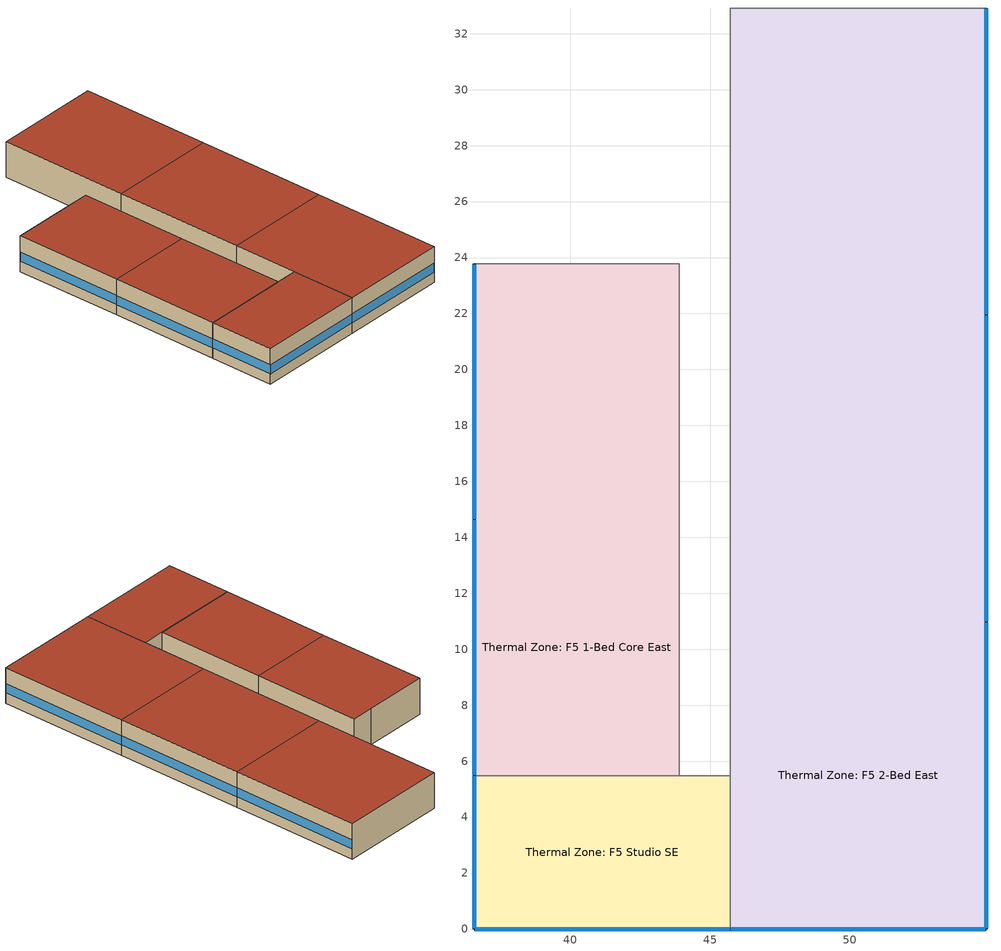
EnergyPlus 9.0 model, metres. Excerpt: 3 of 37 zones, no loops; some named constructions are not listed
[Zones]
Thermal Zone: F5 1-Bed Core East
 floor adiabatic (ResWoodFramedTypicalInteriorFloor): 43.89,14.63 43.89,5.49 36.58,5.49 36.58,14.63 z12.19; 43.89,23.77 43.89,14.63 36.58,14.63 36.58,23.77 z12.19
 wall outside (ResWoodWallU059): 36.58,23.77 36.58,14.63 36.58,5.49 z12.19:15.24
 wall to Thermal Zone: F5 Corridor (WoodFramedInteriorWallU099): 43.89,5.49 43.89,14.63 43.89,23.77 42.06,23.77 36.58,23.77 z12.19:15.24
 wall to Thermal Zone: F5 Studio SE (WoodFramedInteriorWallU099): 36.58,5.49 43.89,5.49 z12.19:15.24
 window (Res Fixed Window): 36.58,14.61 36.58,5.51 / 36.58,23.75 36.58,14.66 z13.09:13.86
 roof outside (WoodFramingAndOtherRoofU028): 43.89,5.49 43.89,14.63 36.58,14.63 36.58,5.49 z15.24; 43.89,14.63 43.89,23.77 36.58,23.77 36.58,14.63 z15.24
Thermal Zone: F5 2-Bed East
 floor adiabatic (ResWoodFramedTypicalInteriorFloor): 54.86,10.97 54.86,0 45.72,0 45.72,10.97 z12.19; 54.86,21.95 54.86,10.97 45.72,10.97 45.72,21.95 z12.19; 54.86,32.92 54.86,21.95 45.72,21.95 45.72,32.92 z12.19
 wall outside (ResWoodWallU059): 45.72,0 54.86,0 54.86,10.97 54.86,21.95 54.86,32.92 z12.19:15.24
 wall to Thermal Zone: F5 Studio SE (WoodFramedInteriorWallU099): 45.72,5.49 45.72,0 z12.19:15.24
 wall to Thermal Zone: F5 Corridor (WoodFramedInteriorWallU099): 45.72,32.92 45.72,21.95 45.72,10.97 45.72,5.49 z12.19:15.24
 wall to Thermal Zone: F5 3-Bed NE (WoodFramedInteriorWallU099): 54.86,32.92 45.72,32.92 z12.19:15.24
 window (Res Fixed Window): 54.86,0.03 54.86,10.95 / 45.75,0 54.84,0 / 54.86,11 54.86,21.92 / 54.86,21.97 54.86,32.89 z13.09:13.86
 roof outside (WoodFramingAndOtherRoofU028): 54.86,0 54.86,10.97 45.72,10.97 45.72,0 z15.24; 54.86,10.97 54.86,21.95 45.72,21.95 45.72,10.97 z15.24; 54.86,21.95 54.86,32.92 45.72,32.92 45.72,21.95 z15.24
Thermal Zone: F5 Studio SE
 floor adiabatic (ResWoodFramedTypicalInteriorFloor): 45.72,5.49 45.72,0 36.58,0 36.58,5.49 z12.19
 wall outside (ResWoodWallU059): 36.58,5.49 36.58,0 45.72,0 z12.19:15.24
 wall to Thermal Zone: F5 Corridor (WoodFramedInteriorWallU099): 45.72,5.49 43.89,5.49 z12.19:15.24
 window (Res Fixed Window): 36.6,0 45.69,0 / 36.58,5.46 36.58,0.03 z13.09:13.86
 roof outside (WoodFramingAndOtherRoofU028): 45.72,0 45.72,5.49 36.58,5.49 36.58,0 z15.24
[Material] Thermal Absorptance=0.9; Solar Absorptance=0.7
Name | Roughness | Thickness {m} | Conductivity {W/m-K} | Density {kg/m3} | Specific Heat {J/kg-K} | Visible Absorptance
Carpet - 3/4 in. | Smooth | 0.01905 | 0.0455183 | 288.332 | 1381.644 | 0.8
Compliance Insulation R0.50 | Smooth | 0.00202692 | 0.0230188 | 16.0185 | 1130.436 | 0.7
Compliance Insulation R2.15 | Smooth | 0.00871576 | 0.0230188 | 16.0185 | 1130.436 | 0.7
Compliance Insulation R6.00 | Smooth | 0.024323 | 0.0230188 | 16.0185 | 1130.436 | 0.7
Concrete - 140 lb/ft3 - 10 in. 1 | MediumRough | 0.254 | 1.9514 | 2239.06 | 921.096 | 0.8
Plywood - 5/8 in. | Smooth | 0.016002 | 0.11544 | 480.554 | 1884.06 | 0.7
[Construction]
OtherFloorU071 Reversed: Carpet - 3/4 in., Plywood - 5/8 in., Compliance Insulation R0.50, Compliance Insulation R2.15, Compliance Insulation R6.00, Concrete - 140 lb/ft3 - 10 in. 1
[Schedule:Year]
F5 3-Bed NW People Activity Level: F5 3-Bed NW People Activity Level Week Rule - Jan1-Dec31, 1, 1, 12, 31
F5 Corridor People Activity Level: F5 Corridor People Activity Level Week Rule - Jan1-Dec31, 1, 1, 12, 31
F5 Elevator Core People Activity Level: F5 Elevator Core People Activity Level Week Rule - Jan1-Dec31, 1, 1, 12, 31
F5 Elevator N People Activity Level: F5 Elevator N People Activity Level Week Rule - Jan1-Dec31, 1, 1, 12, 31
F5 Elevator S People Activity Level: F5 Elevator S People Activity Level Week Rule - Jan1-Dec31, 1, 1, 12, 31
F5 Laundry People Activity Level: F5 Laundry People Activity Level Week Rule - Jan1-Dec31, 1, 1, 12, 31
F5 Stair E People Activity Level: F5 Stair E People Activity Level Week Rule - Jan1-Dec31, 1, 1, 12, 31
F5 Stair W People Activity Level: F5 Stair W People Activity Level Week Rule - Jan1-Dec31, 1, 1, 12, 31
F5 Studio SE People Activity Level: F5 Studio SE People Activity Level Week Rule - Jan1-Dec31, 1, 1, 12, 31
F5 Studio SW People Activity Level: F5 Studio SW People Activity Level Week Rule - Jan1-Dec31, 1, 1, 12, 31
[Schedule:Week:Daily]
RetailLightsWk: RetailLightsSun, RetailLightsWD, RetailLightsWD, RetailLightsWD, RetailLightsWD, RetailLightsWD, RetailLightsSat, RetailLightsSun, OnDay, OffDay, RetailLightsSun, RetailLightsSun
CyclingHVACAvailWk: CyclingHVACAvailAll, CyclingHVACAvailAll, CyclingHVACAvailAll, CyclingHVACAvailAll, CyclingHVACAvailAll, CyclingHVACAvailAll, CyclingHVACAvailAll, CyclingHVACAvailAll, CyclingHVACAvailAll, CyclingHVACAvailAll, CyclingHVACAvailAll, CyclingHVACAvailAll
OfficeHtgSetptWk: OfficeHtgSetptSun, OfficeHtgSetptWD, OfficeHtgSetptWD, OfficeHtgSetptWD, OfficeHtgSetptWD, OfficeHtgSetptWD, OfficeHtgSetptSat, OfficeHtgSetptSun, OfficeHtgSetptWD, OfficeHtgSetptWD, OfficeHtgSetptSun, OfficeHtgSetptSun
OfficeClgSetptWk: OfficeClgSetptSun, OfficeClgSetptWD, OfficeClgSetptWD, OfficeClgSetptWD, OfficeClgSetptWD, OfficeClgSetptWD, OfficeClgSetptSat, OfficeClgSetptSun, OfficeClgSetptWD, OfficeClgSetptWD, OfficeClgSetptSun, OfficeClgSetptSun
ParkingLightsWk: ParkingLightsSun, ParkingLightsWD, ParkingLightsWD, ParkingLightsWD, ParkingLightsWD, ParkingLightsWD, ParkingLightsSat, ParkingLightsSun, OnDay, OffDay, ParkingLightsSun, ParkingLightsSun
ParkingHVACAvailWk: ParkingHVACAvailSun, ParkingHVACAvailWD, ParkingHVACAvailWD, ParkingHVACAvailWD, ParkingHVACAvailWD, ParkingHVACAvailWD, ParkingHVACAvailSat, ParkingHVACAvailSun, AllOnHVACAvailDay, AllOnHVACAvailDay, ParkingHVACAvailSun, ParkingHVACAvailSun
ParkingOccupancyWk: ParkingOccupancySun, ParkingOccupancyWD, ParkingOccupancyWD, ParkingOccupancyWD, ParkingOccupancyWD, ParkingOccupancyWD, ParkingOccupancySat, ParkingOccupancySun, OnDay, OffDay, ParkingOccupancySun, ParkingOccupancySun
RetailInfiltrationWk: RetailInfiltrationSun, RetailInfiltrationWD, RetailInfiltrationWD, RetailInfiltrationWD, RetailInfiltrationWD, RetailInfiltrationWD, RetailInfiltrationSat, RetailInfiltrationSun, RetailInfiltrationWD, RetailInfiltrationWD, RetailInfiltrationSun, RetailInfiltrationSun
RetailReceptacleWk: RetailReceptacleSun, RetailReceptacleWD, RetailReceptacleWD, RetailReceptacleWD, RetailReceptacleWD, RetailReceptacleWD, RetailReceptacleSat, RetailReceptacleSun, OnDay, OffDay, RetailReceptacleSun, RetailReceptacleSun
F5 1-Bed Core N People Activity Level Week Rule - Jan1-Dec31: {eab7c5da-cf1f-4543-9724-b04ebe96125a}, {eab7c5da-cf1f-4543-9724-b04ebe96125a}, {eab7c5da-cf1f-4543-9724-b04ebe96125a}, {eab7c5da-cf1f-4543-9724-b04ebe96125a}, {eab7c5da-cf1f-4543-9724-b04ebe96125a}, {eab7c5da-cf1f-4543-9724-b04ebe96125a}, {eab7c5da-cf1f-4543-9724-b04ebe96125a}, {eab7c5da-cf1f-4543-9724-b04ebe96125a}, {eab7c5da-cf1f-4543-9724-b04ebe96125a}, {eab7c5da-cf1f-4543-9724-b04ebe96125a}, {eab7c5da-cf1f-4543-9724-b04ebe96125a}, {eab7c5da-cf1f-4543-9724-b04ebe96125a}
F5 1-Bed Core NE People Activity Level Week Rule - Jan1-Dec31: {43de01d8-1eb6-47d3-9c40-c202080485fd}, {43de01d8-1eb6-47d3-9c40-c202080485fd}, {43de01d8-1eb6-47d3-9c40-c202080485fd}, {43de01d8-1eb6-47d3-9c40-c202080485fd}, {43de01d8-1eb6-47d3-9c40-c202080485fd}, {43de01d8-1eb6-47d3-9c40-c202080485fd}, {43de01d8-1eb6-47d3-9c40-c202080485fd}, {43de01d8-1eb6-47d3-9c40-c202080485fd}, {43de01d8-1eb6-47d3-9c40-c202080485fd}, {43de01d8-1eb6-47d3-9c40-c202080485fd}, {43de01d8-1eb6-47d3-9c40-c202080485fd}, {43de01d8-1eb6-47d3-9c40-c202080485fd}
F5 1-Bed Core NW People Activity Level Week Rule - Jan1-Dec31: {f0589c20-7cb4-46dd-8c87-125c6706622b}, {f0589c20-7cb4-46dd-8c87-125c6706622b}, {f0589c20-7cb4-46dd-8c87-125c6706622b}, {f0589c20-7cb4-46dd-8c87-125c6706622b}, {f0589c20-7cb4-46dd-8c87-125c6706622b}, {f0589c20-7cb4-46dd-8c87-125c6706622b}, {f0589c20-7cb4-46dd-8c87-125c6706622b}, {f0589c20-7cb4-46dd-8c87-125c6706622b}, {f0589c20-7cb4-46dd-8c87-125c6706622b}, {f0589c20-7cb4-46dd-8c87-125c6706622b}, {f0589c20-7cb4-46dd-8c87-125c6706622b}, {f0589c20-7cb4-46dd-8c87-125c6706622b}
F5 1-Bed Core SE People Activity Level Week Rule - Jan1-Dec31: {e3722699-05be-4174-8b98-6c14f2a41456}, {e3722699-05be-4174-8b98-6c14f2a41456}, {e3722699-05be-4174-8b98-6c14f2a41456}, {e3722699-05be-4174-8b98-6c14f2a41456}, {e3722699-05be-4174-8b98-6c14f2a41456}, {e3722699-05be-4174-8b98-6c14f2a41456}, {e3722699-05be-4174-8b98-6c14f2a41456}, {e3722699-05be-4174-8b98-6c14f2a41456}, {e3722699-05be-4174-8b98-6c14f2a41456}, {e3722699-05be-4174-8b98-6c14f2a41456}, {e3722699-05be-4174-8b98-6c14f2a41456}, {e3722699-05be-4174-8b98-6c14f2a41456}
F5 1-Bed Core SW People Activity Level Week Rule - Jan1-Dec31: {8b482747-d078-48f6-ad9e-8ea77d40180d}, {8b482747-d078-48f6-ad9e-8ea77d40180d}, {8b482747-d078-48f6-ad9e-8ea77d40180d}, {8b482747-d078-48f6-ad9e-8ea77d40180d}, {8b482747-d078-48f6-ad9e-8ea77d40180d}, {8b482747-d078-48f6-ad9e-8ea77d40180d}, {8b482747-d078-48f6-ad9e-8ea77d40180d}, {8b482747-d078-48f6-ad9e-8ea77d40180d}, {8b482747-d078-48f6-ad9e-8ea77d40180d}, {8b482747-d078-48f6-ad9e-8ea77d40180d}, {8b482747-d078-48f6-ad9e-8ea77d40180d}, {8b482747-d078-48f6-ad9e-8ea77d40180d}
F5 1-Bed N People Activity Level Week Rule - Jan1-Dec31: {3e3647e6-3faa-4be1-afcc-f50c8e69ded3}, {3e3647e6-3faa-4be1-afcc-f50c8e69ded3}, {3e3647e6-3faa-4be1-afcc-f50c8e69ded3}, {3e3647e6-3faa-4be1-afcc-f50c8e69ded3}, {3e3647e6-3faa-4be1-afcc-f50c8e69ded3}, {3e3647e6-3faa-4be1-afcc-f50c8e69ded3}, {3e3647e6-3faa-4be1-afcc-f50c8e69ded3}, {3e3647e6-3faa-4be1-afcc-f50c8e69ded3}, {3e3647e6-3faa-4be1-afcc-f50c8e69ded3}, {3e3647e6-3faa-4be1-afcc-f50c8e69ded3}, {3e3647e6-3faa-4be1-afcc-f50c8e69ded3}, {3e3647e6-3faa-4be1-afcc-f50c8e69ded3}
F5 1-Bed NE Core People Activity Level Week Rule - Jan1-Dec31: {3b0c80d5-2031-49ff-936c-e859d446cf73}, {3b0c80d5-2031-49ff-936c-e859d446cf73}, {3b0c80d5-2031-49ff-936c-e859d446cf73}, {3b0c80d5-2031-49ff-936c-e859d446cf73}, {3b0c80d5-2031-49ff-936c-e859d446cf73}, {3b0c80d5-2031-49ff-936c-e859d446cf73}, {3b0c80d5-2031-49ff-936c-e859d446cf73}, {3b0c80d5-2031-49ff-936c-e859d446cf73}, {3b0c80d5-2031-49ff-936c-e859d446cf73}, {3b0c80d5-2031-49ff-936c-e859d446cf73}, {3b0c80d5-2031-49ff-936c-e859d446cf73}, {3b0c80d5-2031-49ff-936c-e859d446cf73}
F5 1-Bed NE Outer People Activity Level Week Rule - Jan1-Dec31: {77767963-344d-44e2-90b0-968d8a4fcd4f}, {77767963-344d-44e2-90b0-968d8a4fcd4f}, {77767963-344d-44e2-90b0-968d8a4fcd4f}, {77767963-344d-44e2-90b0-968d8a4fcd4f}, {77767963-344d-44e2-90b0-968d8a4fcd4f}, {77767963-344d-44e2-90b0-968d8a4fcd4f}, {77767963-344d-44e2-90b0-968d8a4fcd4f}, {77767963-344d-44e2-90b0-968d8a4fcd4f}, {77767963-344d-44e2-90b0-968d8a4fcd4f}, {77767963-344d-44e2-90b0-968d8a4fcd4f}, {77767963-344d-44e2-90b0-968d8a4fcd4f}, {77767963-344d-44e2-90b0-968d8a4fcd4f}
F5 1-Bed NW Core People Activity Level Week Rule - Jan1-Dec31: {aeb55e4b-33a2-4a48-95a1-71ed0b9bca1e}, {aeb55e4b-33a2-4a48-95a1-71ed0b9bca1e}, {aeb55e4b-33a2-4a48-95a1-71ed0b9bca1e}, {aeb55e4b-33a2-4a48-95a1-71ed0b9bca1e}, {aeb55e4b-33a2-4a48-95a1-71ed0b9bca1e}, {aeb55e4b-33a2-4a48-95a1-71ed0b9bca1e}, {aeb55e4b-33a2-4a48-95a1-71ed0b9bca1e}, {aeb55e4b-33a2-4a48-95a1-71ed0b9bca1e}, {aeb55e4b-33a2-4a48-95a1-71ed0b9bca1e}, {aeb55e4b-33a2-4a48-95a1-71ed0b9bca1e}, {aeb55e4b-33a2-4a48-95a1-71ed0b9bca1e}, {aeb55e4b-33a2-4a48-95a1-71ed0b9bca1e}
F5 1-Bed NW Outer People Activity Level Week Rule - Jan1-Dec31: {e98100ad-3a81-4844-b31d-887c2042453b}, {e98100ad-3a81-4844-b31d-887c2042453b}, {e98100ad-3a81-4844-b31d-887c2042453b}, {e98100ad-3a81-4844-b31d-887c2042453b}, {e98100ad-3a81-4844-b31d-887c2042453b}, {e98100ad-3a81-4844-b31d-887c2042453b}, {e98100ad-3a81-4844-b31d-887c2042453b}, {e98100ad-3a81-4844-b31d-887c2042453b}, {e98100ad-3a81-4844-b31d-887c2042453b}, {e98100ad-3a81-4844-b31d-887c2042453b}, {e98100ad-3a81-4844-b31d-887c2042453b}, {e98100ad-3a81-4844-b31d-887c2042453b}
F5 2-Bed Core NE People Activity Level Week Rule - Jan1-Dec31: {ab3237d8-cf26-4d9c-bb40-8185923fbf12}, {ab3237d8-cf26-4d9c-bb40-8185923fbf12}, {ab3237d8-cf26-4d9c-bb40-8185923fbf12}, {ab3237d8-cf26-4d9c-bb40-8185923fbf12}, {ab3237d8-cf26-4d9c-bb40-8185923fbf12}, {ab3237d8-cf26-4d9c-bb40-8185923fbf12}, {ab3237d8-cf26-4d9c-bb40-8185923fbf12}, {ab3237d8-cf26-4d9c-bb40-8185923fbf12}, {ab3237d8-cf26-4d9c-bb40-8185923fbf12}, {ab3237d8-cf26-4d9c-bb40-8185923fbf12}, {ab3237d8-cf26-4d9c-bb40-8185923fbf12}, {ab3237d8-cf26-4d9c-bb40-8185923fbf12}
F5 2-Bed Core NW People Activity Level Week Rule - Jan1-Dec31: {38eca96a-e724-4333-8749-30c19e9d5bf6}, {38eca96a-e724-4333-8749-30c19e9d5bf6}, {38eca96a-e724-4333-8749-30c19e9d5bf6}, {38eca96a-e724-4333-8749-30c19e9d5bf6}, {38eca96a-e724-4333-8749-30c19e9d5bf6}, {38eca96a-e724-4333-8749-30c19e9d5bf6}, {38eca96a-e724-4333-8749-30c19e9d5bf6}, {38eca96a-e724-4333-8749-30c19e9d5bf6}, {38eca96a-e724-4333-8749-30c19e9d5bf6}, {38eca96a-e724-4333-8749-30c19e9d5bf6}, {38eca96a-e724-4333-8749-30c19e9d5bf6}, {38eca96a-e724-4333-8749-30c19e9d5bf6}
F5 2-Bed NE People Activity Level Week Rule - Jan1-Dec31: {a6ac50da-9222-405a-ab33-91d2a6a83054}, {a6ac50da-9222-405a-ab33-91d2a6a83054}, {a6ac50da-9222-405a-ab33-91d2a6a83054}, {a6ac50da-9222-405a-ab33-91d2a6a83054}, {a6ac50da-9222-405a-ab33-91d2a6a83054}, {a6ac50da-9222-405a-ab33-91d2a6a83054}, {a6ac50da-9222-405a-ab33-91d2a6a83054}, {a6ac50da-9222-405a-ab33-91d2a6a83054}, {a6ac50da-9222-405a-ab33-91d2a6a83054}, {a6ac50da-9222-405a-ab33-91d2a6a83054}, {a6ac50da-9222-405a-ab33-91d2a6a83054}, {a6ac50da-9222-405a-ab33-91d2a6a83054}
F5 2-Bed NW People Activity Level Week Rule - Jan1-Dec31: {9ec04a88-1b72-42b3-bc22-191172320572}, {9ec04a88-1b72-42b3-bc22-191172320572}, {9ec04a88-1b72-42b3-bc22-191172320572}, {9ec04a88-1b72-42b3-bc22-191172320572}, {9ec04a88-1b72-42b3-bc22-191172320572}, {9ec04a88-1b72-42b3-bc22-191172320572}, {9ec04a88-1b72-42b3-bc22-191172320572}, {9ec04a88-1b72-42b3-bc22-191172320572}, {9ec04a88-1b72-42b3-bc22-191172320572}, {9ec04a88-1b72-42b3-bc22-191172320572}, {9ec04a88-1b72-42b3-bc22-191172320572}, {9ec04a88-1b72-42b3-bc22-191172320572}
F5 2-Bed SE Core People Activity Level Week Rule - Jan1-Dec31: {6b0d437f-58cc-46a4-ac44-b4c0492c7524}, {6b0d437f-58cc-46a4-ac44-b4c0492c7524}, {6b0d437f-58cc-46a4-ac44-b4c0492c7524}, {6b0d437f-58cc-46a4-ac44-b4c0492c7524}, {6b0d437f-58cc-46a4-ac44-b4c0492c7524}, {6b0d437f-58cc-46a4-ac44-b4c0492c7524}, {6b0d437f-58cc-46a4-ac44-b4c0492c7524}, {6b0d437f-58cc-46a4-ac44-b4c0492c7524}, {6b0d437f-58cc-46a4-ac44-b4c0492c7524}, {6b0d437f-58cc-46a4-ac44-b4c0492c7524}, {6b0d437f-58cc-46a4-ac44-b4c0492c7524}, {6b0d437f-58cc-46a4-ac44-b4c0492c7524}
F5 2-Bed SE People Activity Level Week Rule - Jan1-Dec31: {53d6ae40-dd79-4029-9778-6eab0f9bc37c}, {53d6ae40-dd79-4029-9778-6eab0f9bc37c}, {53d6ae40-dd79-4029-9778-6eab0f9bc37c}, {53d6ae40-dd79-4029-9778-6eab0f9bc37c}, {53d6ae40-dd79-4029-9778-6eab0f9bc37c}, {53d6ae40-dd79-4029-9778-6eab0f9bc37c}, {53d6ae40-dd79-4029-9778-6eab0f9bc37c}, {53d6ae40-dd79-4029-9778-6eab0f9bc37c}, {53d6ae40-dd79-4029-9778-6eab0f9bc37c}, {53d6ae40-dd79-4029-9778-6eab0f9bc37c}, {53d6ae40-dd79-4029-9778-6eab0f9bc37c}, {53d6ae40-dd79-4029-9778-6eab0f9bc37c}
F5 2-Bed SW Core People Activity Level Week Rule - Jan1-Dec31: {c2655f89-3809-46b4-b7e4-bed38dced3e5}, {c2655f89-3809-46b4-b7e4-bed38dced3e5}, {c2655f89-3809-46b4-b7e4-bed38dced3e5}, {c2655f89-3809-46b4-b7e4-bed38dced3e5}, {c2655f89-3809-46b4-b7e4-bed38dced3e5}, {c2655f89-3809-46b4-b7e4-bed38dced3e5}, {c2655f89-3809-46b4-b7e4-bed38dced3e5}, {c2655f89-3809-46b4-b7e4-bed38dced3e5}, {c2655f89-3809-46b4-b7e4-bed38dced3e5}, {c2655f89-3809-46b4-b7e4-bed38dced3e5}, {c2655f89-3809-46b4-b7e4-bed38dced3e5}, {c2655f89-3809-46b4-b7e4-bed38dced3e5}
F5 2-Bed SW People Activity Level Week Rule - Jan1-Dec31: {ee796717-db10-4c07-860f-60720dbb338b}, {ee796717-db10-4c07-860f-60720dbb338b}, {ee796717-db10-4c07-860f-60720dbb338b}, {ee796717-db10-4c07-860f-60720dbb338b}, {ee796717-db10-4c07-860f-60720dbb338b}, {ee796717-db10-4c07-860f-60720dbb338b}, {ee796717-db10-4c07-860f-60720dbb338b}, {ee796717-db10-4c07-860f-60720dbb338b}, {ee796717-db10-4c07-860f-60720dbb338b}, {ee796717-db10-4c07-860f-60720dbb338b}, {ee796717-db10-4c07-860f-60720dbb338b}, {ee796717-db10-4c07-860f-60720dbb338b}
F5 3-Bed NE People Activity Level Week Rule - Jan1-Dec31: {a1cf91d2-8277-4d23-9546-3d6f1c577e69}, {a1cf91d2-8277-4d23-9546-3d6f1c577e69}, {a1cf91d2-8277-4d23-9546-3d6f1c577e69}, {a1cf91d2-8277-4d23-9546-3d6f1c577e69}, {a1cf91d2-8277-4d23-9546-3d6f1c577e69}, {a1cf91d2-8277-4d23-9546-3d6f1c577e69}, {a1cf91d2-8277-4d23-9546-3d6f1c577e69}, {a1cf91d2-8277-4d23-9546-3d6f1c577e69}, {a1cf91d2-8277-4d23-9546-3d6f1c577e69}, {a1cf91d2-8277-4d23-9546-3d6f1c577e69}, {a1cf91d2-8277-4d23-9546-3d6f1c577e69}, {a1cf91d2-8277-4d23-9546-3d6f1c577e69}
F5 3-Bed NW People Activity Level Week Rule - Jan1-Dec31: {4d2cbc3f-d308-48cf-a2b0-c6f6beaaad76}, {4d2cbc3f-d308-48cf-a2b0-c6f6beaaad76}, {4d2cbc3f-d308-48cf-a2b0-c6f6beaaad76}, {4d2cbc3f-d308-48cf-a2b0-c6f6beaaad76}, {4d2cbc3f-d308-48cf-a2b0-c6f6beaaad76}, {4d2cbc3f-d308-48cf-a2b0-c6f6beaaad76}, {4d2cbc3f-d308-48cf-a2b0-c6f6beaaad76}, {4d2cbc3f-d308-48cf-a2b0-c6f6beaaad76}, {4d2cbc3f-d308-48cf-a2b0-c6f6beaaad76}, {4d2cbc3f-d308-48cf-a2b0-c6f6beaaad76}, {4d2cbc3f-d308-48cf-a2b0-c6f6beaaad76}, {4d2cbc3f-d308-48cf-a2b0-c6f6beaaad76}
F5 Corridor People Activity Level Week Rule - Jan1-Dec31: {f6aa2576-54e5-4ef3-ba83-115e683d58a0}, {f6aa2576-54e5-4ef3-ba83-115e683d58a0}, {f6aa2576-54e5-4ef3-ba83-115e683d58a0}, {f6aa2576-54e5-4ef3-ba83-115e683d58a0}, {f6aa2576-54e5-4ef3-ba83-115e683d58a0}, {f6aa2576-54e5-4ef3-ba83-115e683d58a0}, {f6aa2576-54e5-4ef3-ba83-115e683d58a0}, {f6aa2576-54e5-4ef3-ba83-115e683d58a0}, {f6aa2576-54e5-4ef3-ba83-115e683d58a0}, {f6aa2576-54e5-4ef3-ba83-115e683d58a0}, {f6aa2576-54e5-4ef3-ba83-115e683d58a0}, {f6aa2576-54e5-4ef3-ba83-115e683d58a0}
F5 Elevator Core People Activity Level Week Rule - Jan1-Dec31: {6a152233-5326-4778-8ae6-6967a69010cb}, {6a152233-5326-4778-8ae6-6967a69010cb}, {6a152233-5326-4778-8ae6-6967a69010cb}, {6a152233-5326-4778-8ae6-6967a69010cb}, {6a152233-5326-4778-8ae6-6967a69010cb}, {6a152233-5326-4778-8ae6-6967a69010cb}, {6a152233-5326-4778-8ae6-6967a69010cb}, {6a152233-5326-4778-8ae6-6967a69010cb}, {6a152233-5326-4778-8ae6-6967a69010cb}, {6a152233-5326-4778-8ae6-6967a69010cb}, {6a152233-5326-4778-8ae6-6967a69010cb}, {6a152233-5326-4778-8ae6-6967a69010cb}
F5 Elevator N People Activity Level Week Rule - Jan1-Dec31: {6d18b946-aa10-4709-8ae6-3527463a8af5}, {6d18b946-aa10-4709-8ae6-3527463a8af5}, {6d18b946-aa10-4709-8ae6-3527463a8af5}, {6d18b946-aa10-4709-8ae6-3527463a8af5}, {6d18b946-aa10-4709-8ae6-3527463a8af5}, {6d18b946-aa10-4709-8ae6-3527463a8af5}, {6d18b946-aa10-4709-8ae6-3527463a8af5}, {6d18b946-aa10-4709-8ae6-3527463a8af5}, {6d18b946-aa10-4709-8ae6-3527463a8af5}, {6d18b946-aa10-4709-8ae6-3527463a8af5}, {6d18b946-aa10-4709-8ae6-3527463a8af5}, {6d18b946-aa10-4709-8ae6-3527463a8af5}
F5 Elevator S People Activity Level Week Rule - Jan1-Dec31: {956d9a7c-704e-4b82-8aba-540b8291716c}, {956d9a7c-704e-4b82-8aba-540b8291716c}, {956d9a7c-704e-4b82-8aba-540b8291716c}, {956d9a7c-704e-4b82-8aba-540b8291716c}, {956d9a7c-704e-4b82-8aba-540b8291716c}, {956d9a7c-704e-4b82-8aba-540b8291716c}, {956d9a7c-704e-4b82-8aba-540b8291716c}, {956d9a7c-704e-4b82-8aba-540b8291716c}, {956d9a7c-704e-4b82-8aba-540b8291716c}, {956d9a7c-704e-4b82-8aba-540b8291716c}, {956d9a7c-704e-4b82-8aba-540b8291716c}, {956d9a7c-704e-4b82-8aba-540b8291716c}
F5 Laundry People Activity Level Week Rule - Jan1-Dec31: {d3b953c8-aa20-4444-b6f4-9feb8c6a86b6}, {d3b953c8-aa20-4444-b6f4-9feb8c6a86b6}, {d3b953c8-aa20-4444-b6f4-9feb8c6a86b6}, {d3b953c8-aa20-4444-b6f4-9feb8c6a86b6}, {d3b953c8-aa20-4444-b6f4-9feb8c6a86b6}, {d3b953c8-aa20-4444-b6f4-9feb8c6a86b6}, {d3b953c8-aa20-4444-b6f4-9feb8c6a86b6}, {d3b953c8-aa20-4444-b6f4-9feb8c6a86b6}, {d3b953c8-aa20-4444-b6f4-9feb8c6a86b6}, {d3b953c8-aa20-4444-b6f4-9feb8c6a86b6}, {d3b953c8-aa20-4444-b6f4-9feb8c6a86b6}, {d3b953c8-aa20-4444-b6f4-9feb8c6a86b6}
F5 Stair E People Activity Level Week Rule - Jan1-Dec31: {6e450c15-4f92-4c07-95a7-c1192ab031ad}, {6e450c15-4f92-4c07-95a7-c1192ab031ad}, {6e450c15-4f92-4c07-95a7-c1192ab031ad}, {6e450c15-4f92-4c07-95a7-c1192ab031ad}, {6e450c15-4f92-4c07-95a7-c1192ab031ad}, {6e450c15-4f92-4c07-95a7-c1192ab031ad}, {6e450c15-4f92-4c07-95a7-c1192ab031ad}, {6e450c15-4f92-4c07-95a7-c1192ab031ad}, {6e450c15-4f92-4c07-95a7-c1192ab031ad}, {6e450c15-4f92-4c07-95a7-c1192ab031ad}, {6e450c15-4f92-4c07-95a7-c1192ab031ad}, {6e450c15-4f92-4c07-95a7-c1192ab031ad}
F5 Stair W People Activity Level Week Rule - Jan1-Dec31: {b439dbb6-3dde-4a07-a882-91658167f523}, {b439dbb6-3dde-4a07-a882-91658167f523}, {b439dbb6-3dde-4a07-a882-91658167f523}, {b439dbb6-3dde-4a07-a882-91658167f523}, {b439dbb6-3dde-4a07-a882-91658167f523}, {b439dbb6-3dde-4a07-a882-91658167f523}, {b439dbb6-3dde-4a07-a882-91658167f523}, {b439dbb6-3dde-4a07-a882-91658167f523}, {b439dbb6-3dde-4a07-a882-91658167f523}, {b439dbb6-3dde-4a07-a882-91658167f523}, {b439dbb6-3dde-4a07-a882-91658167f523}, {b439dbb6-3dde-4a07-a882-91658167f523}
F5 Studio SE People Activity Level Week Rule - Jan1-Dec31: {6921d306-a1f4-4c78-8713-3e9c8f21d31c}, {6921d306-a1f4-4c78-8713-3e9c8f21d31c}, {6921d306-a1f4-4c78-8713-3e9c8f21d31c}, {6921d306-a1f4-4c78-8713-3e9c8f21d31c}, {6921d306-a1f4-4c78-8713-3e9c8f21d31c}, {6921d306-a1f4-4c78-8713-3e9c8f21d31c}, {6921d306-a1f4-4c78-8713-3e9c8f21d31c}, {6921d306-a1f4-4c78-8713-3e9c8f21d31c}, {6921d306-a1f4-4c78-8713-3e9c8f21d31c}, {6921d306-a1f4-4c78-8713-3e9c8f21d31c}, {6921d306-a1f4-4c78-8713-3e9c8f21d31c}, {6921d306-a1f4-4c78-8713-3e9c8f21d31c}
F5 Studio SW People Activity Level Week Rule - Jan1-Dec31: {e3226688-290b-4558-9625-58e85864b6d6}, {e3226688-290b-4558-9625-58e85864b6d6}, {e3226688-290b-4558-9625-58e85864b6d6}, {e3226688-290b-4558-9625-58e85864b6d6}, {e3226688-290b-4558-9625-58e85864b6d6}, {e3226688-290b-4558-9625-58e85864b6d6}, {e3226688-290b-4558-9625-58e85864b6d6}, {e3226688-290b-4558-9625-58e85864b6d6}, {e3226688-290b-4558-9625-58e85864b6d6}, {e3226688-290b-4558-9625-58e85864b6d6}, {e3226688-290b-4558-9625-58e85864b6d6}, {e3226688-290b-4558-9625-58e85864b6d6}
Parking Garage People Activity Level Week Rule - Jan1-Dec31: {d47d5a4d-709c-44f1-9799-feeea1c08309}, {d47d5a4d-709c-44f1-9799-feeea1c08309}, {d47d5a4d-709c-44f1-9799-feeea1c08309}, {d47d5a4d-709c-44f1-9799-feeea1c08309}, {d47d5a4d-709c-44f1-9799-feeea1c08309}, {d47d5a4d-709c-44f1-9799-feeea1c08309}, {d47d5a4d-709c-44f1-9799-feeea1c08309}, {d47d5a4d-709c-44f1-9799-feeea1c08309}, {d47d5a4d-709c-44f1-9799-feeea1c08309}, {d47d5a4d-709c-44f1-9799-feeea1c08309}, {d47d5a4d-709c-44f1-9799-feeea1c08309}, {d47d5a4d-709c-44f1-9799-feeea1c08309}
[Schedule:Day:Interval]
RetailLightsSun: No, 01:00, 0.05, 02:00, 0.05, 03:00, 0.05, 04:00, 0.05, 05:00, 0.05, 06:00, 0.05, 07:00, 0.05, 08:00, 0.05, 09:00, 0.1, 10:00, 0.1, 11:00, 0.4, 12:00, 0.4, 13:00, 0.55, 14:00, 0.55, 15:00, 0.55, 16:00, 0.55, 17:00, 0.55, 18:00, 0.4, 19:00, 0.2, 20:00, 0.05, 21:00, 0.05, 22:00, 0.05, 23:00, 0.05, 24:00, 0.05
RetailLightsWD: No, 01:00, 0.05, 02:00, 0.05, 03:00, 0.05, 04:00, 0.05, 05:00, 0.05, 06:00, 0.05, 07:00, 0.05, 08:00, 0.2, 09:00, 0.5, 10:00, 0.85, 11:00, 0.85, 12:00, 0.85, 13:00, 0.85, 14:00, 0.85, 15:00, 0.85, 16:00, 0.85, 17:00, 0.85, 18:00, 0.85, 19:00, 0.55, 20:00, 0.55, 21:00, 0.5, 22:00, 0.2, 23:00, 0.05, 24:00, 0.05
RetailLightsSat: No, 01:00, 0.05, 02:00, 0.05, 03:00, 0.05, 04:00, 0.05, 05:00, 0.05, 06:00, 0.05, 07:00, 0.05, 08:00, 0.1, 09:00, 0.3, 10:00, 0.55, 11:00, 0.85, 12:00, 0.85, 13:00, 0.85, 14:00, 0.85, 15:00, 0.85, 16:00, 0.85, 17:00, 0.85, 18:00, 0.85, 19:00, 0.5, 20:00, 0.3, 21:00, 0.3, 22:00, 0.1, 23:00, 0.05, 24:00, 0.05
OnDay; AllOnHVACAvailDay; ParkingHVACAvailSun; ParkingHVACAvailWD; ParkingHVACAvailSat: No, 01:00, 1, 02:00, 1, 03:00, 1, 04:00, 1, 05:00, 1, 06:00, 1, 07:00, 1, 08:00, 1, 09:00, 1, 10:00, 1, 11:00, 1, 12:00, 1, 13:00, 1, 14:00, 1, 15:00, 1, 16:00, 1, 17:00, 1, 18:00, 1, 19:00, 1, 20:00, 1, 21:00, 1, 22:00, 1, 23:00, 1, 24:00, 1
OffDay; CyclingHVACAvailAll; ParkingOccupancySat; ParkingOccupancySun; ParkingOccupancyWD: No, 01:00, 0, 02:00, 0, 03:00, 0, 04:00, 0, 05:00, 0, 06:00, 0, 07:00, 0, 08:00, 0, 09:00, 0, 10:00, 0, 11:00, 0, 12:00, 0, 13:00, 0, 14:00, 0, 15:00, 0, 16:00, 0, 17:00, 0, 18:00, 0, 19:00, 0, 20:00, 0, 21:00, 0, 22:00, 0, 23:00, 0, 24:00, 0
ResidentialLivingHtgSetptSun; ResidentialLivingHtgSetptWD; ResidentialLivingHtgSetptSat: No, 01:00, 18.3333, 02:00, 18.3333, 03:00, 18.3333, 04:00, 18.3333, 05:00, 18.3333, 06:00, 18.3333, 07:00, 18.3333, 08:00, 20, 09:00, 20, 10:00, 20, 11:00, 20, 12:00, 20, 13:00, 20, 14:00, 20, 15:00, 20, 16:00, 20, 17:00, 20, 18:00, 20, 19:00, 20, 20:00, 20, 21:00, 20, 22:00, 20, 23:00, 20, 24:00, 18.3333
ResidentialLivingClgSetptSun; ResidentialLivingClgSetptWD; ResidentialLivingClgSetptSat: No, 01:00, 25.5556, 02:00, 25.5556, 03:00, 25.5556, 04:00, 25.5556, 05:00, 25.5556, 06:00, 25.5556, 07:00, 25.5556, 08:00, 28.3333, 09:00, 28.3333, 10:00, 28.3333, 11:00, 28.3333, 12:00, 28.3333, 13:00, 28.3333, 14:00, 27.7778, 15:00, 27.2222, 16:00, 26.6667, 17:00, 26.1111, 18:00, 25.5556, 19:00, 25.5556, 20:00, 25.5556, 21:00, 25.5556, 22:00, 25.5556, 23:00, 25.5556, 24:00, 25.5556
OfficeHtgSetptSun: No, 01:00, 15.5556, 02:00, 15.5556, 03:00, 15.5556, 04:00, 15.5556, 05:00, 15.5556, 06:00, 15.5556, 07:00, 15.5556, 08:00, 15.5556, 09:00, 15.5556, 10:00, 15.5556, 11:00, 15.5556, 12:00, 15.5556, 13:00, 15.5556, 14:00, 15.5556, 15:00, 15.5556, 16:00, 15.5556, 17:00, 15.5556, 18:00, 15.5556, 19:00, 15.5556, 20:00, 15.5556, 21:00, 15.5556, 22:00, 15.5556, 23:00, 15.5556, 24:00, 15.5556
OfficeHtgSetptWD: No, 01:00, 15.5556, 02:00, 15.5556, 03:00, 15.5556, 04:00, 15.5556, 05:00, 15.5556, 06:00, 21.1111, 07:00, 21.1111, 08:00, 21.1111, 09:00, 21.1111, 10:00, 21.1111, 11:00, 21.1111, 12:00, 21.1111, 13:00, 21.1111, 14:00, 21.1111, 15:00, 21.1111, 16:00, 21.1111, 17:00, 21.1111, 18:00, 21.1111, 19:00, 21.1111, 20:00, 21.1111, 21:00, 21.1111, 22:00, 21.1111, 23:00, 21.1111, 24:00, 21.1111
OfficeHtgSetptSat: No, 01:00, 15.5556, 02:00, 15.5556, 03:00, 15.5556, 04:00, 15.5556, 05:00, 15.5556, 06:00, 21.1111, 07:00, 21.1111, 08:00, 21.1111, 09:00, 21.1111, 10:00, 21.1111, 11:00, 21.1111, 12:00, 21.1111, 13:00, 21.1111, 14:00, 21.1111, 15:00, 21.1111, 16:00, 21.1111, 17:00, 21.1111, 18:00, 21.1111, 19:00, 21.1111, 20:00, 15.5556, 21:00, 15.5556, 22:00, 15.5556, 23:00, 15.5556, 24:00, 15.5556
OfficeClgSetptSun: No, 01:00, 29.4444, 02:00, 29.4444, 03:00, 29.4444, 04:00, 29.4444, 05:00, 29.4444, 06:00, 29.4444, 07:00, 29.4444, 08:00, 29.4444, 09:00, 29.4444, 10:00, 29.4444, 11:00, 29.4444, 12:00, 29.4444, 13:00, 29.4444, 14:00, 29.4444, 15:00, 29.4444, 16:00, 29.4444, 17:00, 29.4444, 18:00, 29.4444, 19:00, 29.4444, 20:00, 29.4444, 21:00, 29.4444, 22:00, 29.4444, 23:00, 29.4444, 24:00, 29.4444
OfficeClgSetptWD: No, 01:00, 29.4444, 02:00, 29.4444, 03:00, 29.4444, 04:00, 29.4444, 05:00, 29.4444, 06:00, 23.8889, 07:00, 23.8889, 08:00, 23.8889, 09:00, 23.8889, 10:00, 23.8889, 11:00, 23.8889, 12:00, 23.8889, 13:00, 23.8889, 14:00, 23.8889, 15:00, 23.8889, 16:00, 23.8889, 17:00, 23.8889, 18:00, 23.8889, 19:00, 23.8889, 20:00, 23.8889, 21:00, 23.8889, 22:00, 23.8889, 23:00, 23.8889, 24:00, 23.8889
OfficeClgSetptSat: No, 01:00, 29.4444, 02:00, 29.4444, 03:00, 29.4444, 04:00, 29.4444, 05:00, 29.4444, 06:00, 23.8889, 07:00, 23.8889, 08:00, 23.8889, 09:00, 23.8889, 10:00, 23.8889, 11:00, 23.8889, 12:00, 23.8889, 13:00, 23.8889, 14:00, 23.8889, 15:00, 23.8889, 16:00, 23.8889, 17:00, 23.8889, 18:00, 23.8889, 19:00, 23.8889, 20:00, 29.4444, 21:00, 29.4444, 22:00, 29.4444, 23:00, 29.4444, 24:00, 29.4444
ParkingLightsSun: No, 01:00, 0.5, 02:00, 0.5, 03:00, 0.5, 04:00, 0.5, 05:00, 0.5, 06:00, 0.5, 07:00, 0.5, 08:00, 0.5, 09:00, 0.5, 10:00, 0.5, 11:00, 0.5, 12:00, 0.5, 13:00, 0.5, 14:00, 0.5, 15:00, 0.5, 16:00, 0.5, 17:00, 0.5, 18:00, 0.5, 19:00, 0.5, 20:00, 0.5, 21:00, 0.5, 22:00, 0.5, 23:00, 0.5, 24:00, 0.5
ParkingLightsWD: No, 01:00, 0.5, 02:00, 0.5, 03:00, 0.5, 04:00, 0.5, 05:00, 0.5, 06:00, 0.5, 07:00, 1, 08:00, 1, 09:00, 1, 10:00, 1, 11:00, 1, 12:00, 1, 13:00, 1, 14:00, 1, 15:00, 1, 16:00, 1, 17:00, 1, 18:00, 1, 19:00, 1, 20:00, 1, 21:00, 1, 22:00, 1, 23:00, 0.5, 24:00, 0.5
ParkingLightsSat: No, 01:00, 0.5, 02:00, 0.5, 03:00, 0.5, 04:00, 0.5, 05:00, 0.5, 06:00, 0.5, 07:00, 1, 08:00, 1, 09:00, 1, 10:00, 1, 11:00, 1, 12:00, 1, 13:00, 1, 14:00, 1, 15:00, 1, 16:00, 1, 17:00, 1, 18:00, 0.5, 19:00, 0.5, 20:00, 0.5, 21:00, 0.5, 22:00, 0.5, 23:00, 0.5, 24:00, 0.5
RetailInfiltrationSat: No, 01:00, 1, 02:00, 1, 03:00, 1, 04:00, 1, 05:00, 1, 06:00, 1, 07:00, 0.25, 08:00, 0.25, 09:00, 0.25, 10:00, 0.25, 11:00, 0.25, 12:00, 0.25, 13:00, 0.25, 14:00, 0.25, 15:00, 0.25, 16:00, 0.25, 17:00, 0.25, 18:00, 0.25, 19:00, 0.25, 20:00, 0.25, 21:00, 0.25, 22:00, 0.25, 23:00, 1, 24:00, 1
RetailInfiltrationSun: No, 01:00, 1, 02:00, 1, 03:00, 1, 04:00, 1, 05:00, 1, 06:00, 1, 07:00, 1, 08:00, 1, 09:00, 0.25, 10:00, 0.25, 11:00, 0.25, 12:00, 0.25, 13:00, 0.25, 14:00, 0.25, 15:00, 0.25, 16:00, 0.25, 17:00, 0.25, 18:00, 0.25, 19:00, 0.25, 20:00, 1, 21:00, 1, 22:00, 1, 23:00, 1, 24:00, 1
RetailInfiltrationWD: No, 01:00, 1, 02:00, 1, 03:00, 1, 04:00, 1, 05:00, 1, 06:00, 1, 07:00, 0.25, 08:00, 0.25, 09:00, 0.25, 10:00, 0.25, 11:00, 0.25, 12:00, 0.25, 13:00, 0.25, 14:00, 0.25, 15:00, 0.25, 16:00, 0.25, 17:00, 0.25, 18:00, 0.25, 19:00, 0.25, 20:00, 0.25, 21:00, 0.25, 22:00, 1, 23:00, 1, 24:00, 1
RetailOccupancySat: No, 01:00, 0, 02:00, 0, 03:00, 0, 04:00, 0, 05:00, 0, 06:00, 0, 07:00, 0, 08:00, 0.1, 09:00, 0.2, 10:00, 0.5, 11:00, 0.6, 12:00, 0.8, 13:00, 0.8, 14:00, 0.8, 15:00, 0.8, 16:00, 0.8, 17:00, 0.8, 18:00, 0.6, 19:00, 0.2, 20:00, 0.2, 21:00, 0.2, 22:00, 0.1, 23:00, 0, 24:00, 0
RetailOccupancySun: No, 01:00, 0, 02:00, 0, 03:00, 0, 04:00, 0, 05:00, 0, 06:00, 0, 07:00, 0, 08:00, 0, 09:00, 0, 10:00, 0.1, 11:00, 0.2, 12:00, 0.2, 13:00, 0.4, 14:00, 0.4, 15:00, 0.4, 16:00, 0.4, 17:00, 0.4, 18:00, 0.2, 19:00, 0.1, 20:00, 0, 21:00, 0, 22:00, 0, 23:00, 0, 24:00, 0
RetailOccupancyWD: No, 01:00, 0, 02:00, 0, 03:00, 0, 04:00, 0, 05:00, 0, 06:00, 0, 07:00, 0, 08:00, 0.1, 09:00, 0.2, 10:00, 0.5, 11:00, 0.5, 12:00, 0.7, 13:00, 0.7, 14:00, 0.7, 15:00, 0.7, 16:00, 0.8, 17:00, 0.7, 18:00, 0.5, 19:00, 0.5, 20:00, 0.3, 21:00, 0.3, 22:00, 0, 23:00, 0, 24:00, 0
RetailReceptacleSat: No, 01:00, 0.05, 02:00, 0.05, 03:00, 0.05, 04:00, 0.05, 05:00, 0.05, 06:00, 0.05, 07:00, 0.05, 08:00, 0.1, 09:00, 0.3, 10:00, 0.6, 11:00, 0.9, 12:00, 0.9, 13:00, 0.9, 14:00, 0.9, 15:00, 0.9, 16:00, 0.9, 17:00, 0.9, 18:00, 0.9, 19:00, 0.5, 20:00, 0.3, 21:00, 0.3, 22:00, 0.1, 23:00, 0.05, 24:00, 0.05
RetailReceptacleSun: No, 01:00, 0.05, 02:00, 0.05, 03:00, 0.05, 04:00, 0.05, 05:00, 0.05, 06:00, 0.05, 07:00, 0.05, 08:00, 0.05, 09:00, 0.1, 10:00, 0.1, 11:00, 0.4, 12:00, 0.4, 13:00, 0.6, 14:00, 0.6, 15:00, 0.6, 16:00, 0.6, 17:00, 0.6, 18:00, 0.4, 19:00, 0.2, 20:00, 0.05, 21:00, 0.05, 22:00, 0.05, 23:00, 0.05, 24:00, 0.05
RetailReceptacleWD: No, 01:00, 0.05, 02:00, 0.05, 03:00, 0.05, 04:00, 0.05, 05:00, 0.05, 06:00, 0.05, 07:00, 0.05, 08:00, 0.2, 09:00, 0.5, 10:00, 0.9, 11:00, 0.9, 12:00, 0.9, 13:00, 0.9, 14:00, 0.9, 15:00, 0.9, 16:00, 0.9, 17:00, 0.9, 18:00, 0.9, 19:00, 0.6, 20:00, 0.6, 21:00, 0.5, 22:00, 0.2, 23:00, 0.05, 24:00, 0.05
{07c854ed-1eec-4e23-a601-f878b0365233}; {23a1cab4-1801-4778-8e87-52c73efafa54}; {2bf4c993-ad93-480d-ad3b-cafec0427627}; {439dae89-ee7b-40ce-a8dc-1242df223deb}; {4f9c463e-382e-41c7-971b-2c88b24f772d}; {5040a8bf-5994-4754-a273-613c48132ca3}; {9c0350d2-2e2d-4b8b-9a81-93ccad77b5ea}; {9d5aaedd-5bbf-447d-9022-8282e8a18513}; {b5ef3f9d-fdc5-4a40-a051-251f90bd5f3d}; {b84de26e-3288-48b8-8ac9-ec3572ca5097}; {d47d5a4d-709c-44f1-9799-feeea1c08309}; {e6c84c33-8988-452a-ae71-173ca85feb26}; {f83e5a74-2c07-479d-be36-23bf875cb1a5}; {fca2d97f-caea-43d6-a9e0-39e25e82a66e}: No, 24:00, 131.882
{121842be-fa2c-4408-995d-b226d4b536e9}; {35605fa3-7e93-4ec9-8940-9d52408f82c4}; {4f46b2ba-4ac7-4133-ad9f-64c2c123a043}; {6673e7a8-b2d1-4c64-97dd-19c977b0cd69}; {6a152233-5326-4778-8ae6-6967a69010cb}; {6d18b946-aa10-4709-8ae6-3527463a8af5}; {6e450c15-4f92-4c07-95a7-c1192ab031ad}; {80a88ae8-e9c8-41ea-9b8b-1d8e805f1684}; {956d9a7c-704e-4b82-8aba-540b8291716c}; {b3481aee-ac3d-4c67-be66-aaa008a79c12}; {b439dbb6-3dde-4a07-a882-91658167f523}; {d3b953c8-aa20-4444-b6f4-9feb8c6a86b6}; {f6aa2576-54e5-4ef3-ba83-115e683d58a0}; {fd58d7ca-93a1-4580-8763-9d96f912f391}: No, 24:00, 146.536
{38eca96a-e724-4333-8749-30c19e9d5bf6}; {3b0c80d5-2031-49ff-936c-e859d446cf73}; {3e3647e6-3faa-4be1-afcc-f50c8e69ded3}; {43de01d8-1eb6-47d3-9c40-c202080485fd}; {4d2cbc3f-d308-48cf-a2b0-c6f6beaaad76}; {4f689d01-14b4-42a2-bd4b-e4d56f7cf581}; {53d6ae40-dd79-4029-9778-6eab0f9bc37c}; {6921d306-a1f4-4c78-8713-3e9c8f21d31c}; {6b0d437f-58cc-46a4-ac44-b4c0492c7524}; {77767963-344d-44e2-90b0-968d8a4fcd4f}; {8b482747-d078-48f6-ad9e-8ea77d40180d}; {9ec04a88-1b72-42b3-bc22-191172320572}; {a1cf91d2-8277-4d23-9546-3d6f1c577e69}; {a6ac50da-9222-405a-ab33-91d2a6a83054}; {ab3237d8-cf26-4d9c-bb40-8185923fbf12}; {aeb55e4b-33a2-4a48-95a1-71ed0b9bca1e}; {c2655f89-3809-46b4-b7e4-bed38dced3e5}; {e3226688-290b-4558-9625-58e85864b6d6}; {e3722699-05be-4174-8b98-6c14f2a41456}; {e98100ad-3a81-4844-b31d-887c2042453b}; {eab7c5da-cf1f-4543-9724-b04ebe96125a}; {ee796717-db10-4c07-860f-60720dbb338b}; {f0589c20-7cb4-46dd-8c87-125c6706622b}: No, 24:00, 117.228
{5bf12c2f-c7f4-40e6-ba48-531599e7f321}: No, 24:00, 161.189
{cd5734a0-0823-434d-86db-39329cb74d73}: No, 24:00, 331.17
[Schedule:Compact]
Thermal Zone: F5 1-Bed Core East Thermostat Schedule; Thermal Zone: F5 1-Bed Core N Thermostat Schedule; Thermal Zone: F5 1-Bed Core West Thermostat Schedule; Thermal Zone: F5 1-Bed North Thermostat Schedule; Thermal Zone: F5 2-Bed Core NE-NW Thermostat Schedule; Thermal Zone: F5 2-Bed East Thermostat Schedule; Thermal Zone: F5 2-Bed West Thermostat Schedule; Thermal Zone: F5 3-Bed NE Thermostat Schedule; Thermal Zone: F5 3-Bed NW Thermostat Schedule; Thermal Zone: F5 Corridor Thermostat Schedule; Thermal Zone: F5 Laundry Thermostat Schedule; Thermal Zone: F5 Studio SE Thermostat Schedule; Thermal Zone: F5 Studio SW Thermostat Schedule: Through: 12/31, For: AllDays, Until: 24:00, 4
